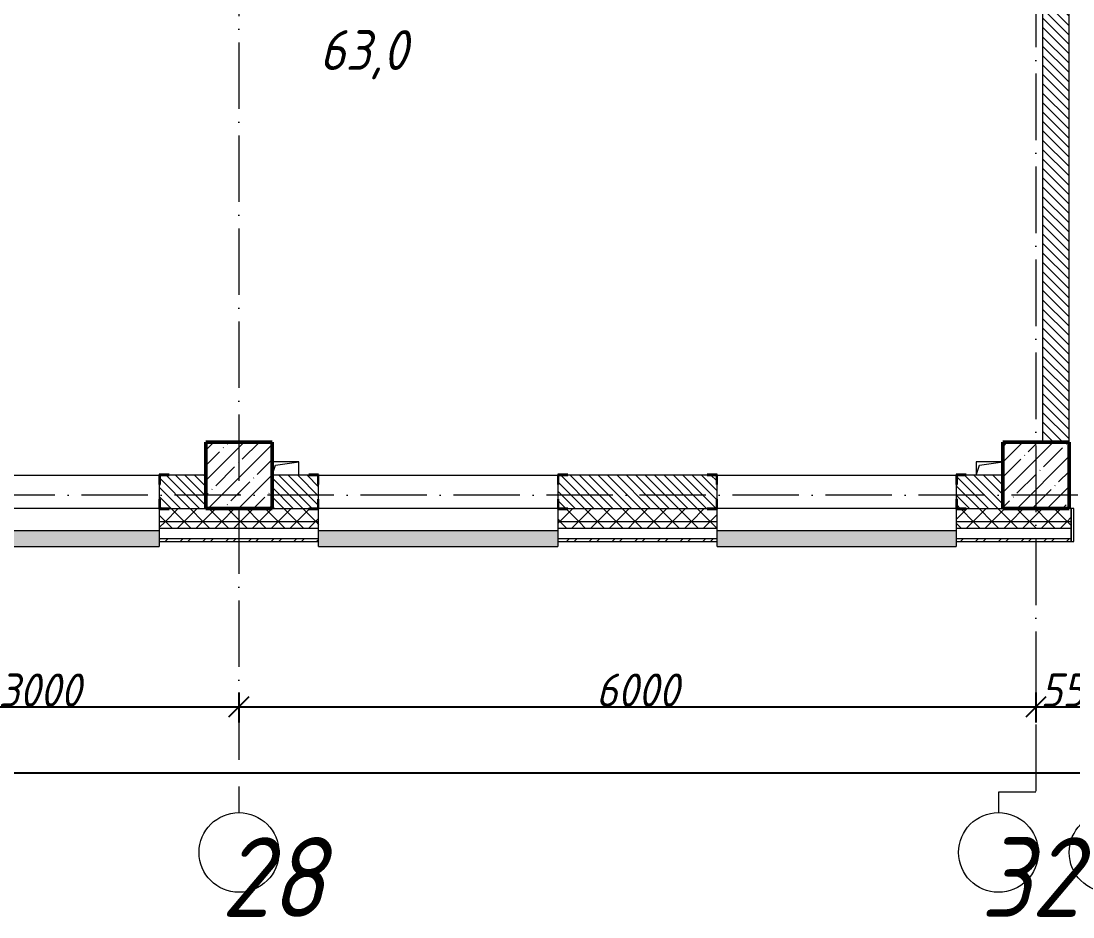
# Model space of a CAD drawing. Header units: millimetres. Extents: x -606178 to 312196, y -19338 to 632709.
# Drawn here: x -388521 to -380602, y 503900 to 510645 of the extents above; entities that cross this region are included whole.
import ezdxf

# ---------------------------------------------------------------- set-up
doc = ezdxf.new("R2010")
doc.units = ezdxf.units.MM
doc.linetypes.add('50_200_ШТРИХ_1Т_ш5_п1_п1_', pattern=[700, 500, -100, 0, -100])
for name, color, linetype, lineweight in [('A-____-____-DIMS', 7, 'Continuous', 9), ('A-GENM-____-MCUT', 7, 'Continuous', 25), ('A-GENM-____-OTLN', 7, 'Continuous', 9), ('A-GENM-____-OTLN-1', 7, 'Continuous', 25), ('A-GLAZ-____-OTLN', 7, 'Continuous', 9), ('A-WALL-____-MCUT', 7, 'Continuous', 13), ('A-WALL-____-MCUT-1', 7, 'Continuous', 9), ('A-WALL-____-OTLN', 7, 'Continuous', 9), ('A-WALL-____-PATT-1', 7, 'Continuous', 9), ('A-WALL-FNSH-MCUT-1', 7, 'Continuous', 9), ('S-COLS-____-MCUT', 7, 'Continuous', 50), ('S-COLS-____-OTLN', 7, 'Continuous', 9), ('S-GRID-____-IDEN', 7, 'Continuous', 9), ('S-GRID-____-OTLN', 7, 'Continuous', 9), ('S-GRID-____-OTLN-1', 7, '50_200_ШТРИХ_1Т_ш5_п1_п1_', 9)]:
    doc.layers.add(name, color=color, linetype=linetype, lineweight=lineweight)
doc.layers.add('A-AREA-IDEN-1', color=7, linetype='Continuous', lineweight=9, true_color=0x000000)
doc.layers.add('A-GLAZ-____-OTLN-1', color=7, linetype='Continuous', lineweight=9, true_color=0xc0c0c0)
doc.styles.add('ISOCPEUR_I', font='isocpeui.ttf', dxfattribs={"width": 0.9, "height": 2.5})
doc.styles.add('ISOCPEUR_I_9', font='isocpeui.ttf', dxfattribs={"width": 0.9, "height": 250})
doc.dimstyles.new('ISO-2_5_0_9К_БОЛЬШОЙ_ОСИ', dxfattribs={"dimscale": 304.8, "dimtxt": 248.995294, "dimasz": 0.492126, "dimexe": 0.393701, "dimexo": 0, "dimgap": 0, "dimtad": 1, "dimdec": 0, "dimzin": 0, "dimdsep": 46, "dimtxsty": 'ISOCPEUR_I_9', "dimblk1": 'OBLIQUE', "dimblk2": 'OBLIQUE', "dimsah": 1, "dimcen": 0.09, "dimdle": 0.393701, "dimazin": 0, "dimtfac": 1, "dimtdec": 4, "dimtix": 1, "dimtmove": 0, "dimatfit": 3, "dimfxl": 1, "dimtvp": 1, "dimtolj": 1, "dimtzin": 0, "dimarcsym": 2})
pattern_1 = [(135, (-425830.77, 451794.26), (-35.35534, -35.35534), [])]
pattern_2 = [(45, (-425830.77, 451794.26), (-70.71068, 70.71068), []), (135, (-425830.77, 451794.26), (-70.71068, -70.71068), [])]

# ---------------------------------------------------------------- blocks, each defined once
blk = doc.blocks.new('BSC_Колонна _Прямоугольная - 500х500-V20-АР1_План отверстий 1 этажа в осях 1-64_Ю-ЯЯ')
at = {"layer": 'S-COLS-____-OTLN'}
h = blk.add_hatch(dxfattribs=at)
h.set_pattern_fill('FP_26', color=256, style=0, pattern_type=2)
h.set_pattern_definition([(45, (-44950, -55431.04), (-114.04925, 114.04925), []), (45, (-44835.95, -55431.04), (-114.04925, 114.04925), [201.613, -40.323, 3.353, -36.97])])
h.paths.add_polyline_path([(-250, -250), (250, -250), (250, 250), (-250, 250), (-250, 178.3)], flags=0)
at = {"layer": 'S-COLS-____-MCUT'}
for p, q in [((250, 250), (-250, 250)), ((-250, 250), (-250, -250)), ((250, -250), (250, 250)), ((-250, -250), (250, -250))]:
    blk.add_line(p, q, dxfattribs=at)
blk = doc.blocks.new('BSC_Колонна _Прямоугольная - 500х500-V48-АР1_План отверстий 1 этажа в осях 1-64_Ю-ЯЯ')
at = {"layer": 'S-COLS-____-OTLN'}
h = blk.add_hatch(dxfattribs=at)
h.set_pattern_fill('FP_55', color=256, style=0, pattern_type=2)
h.set_pattern_definition([(45, (-38950, -55431.04), (-114.04925, 114.04925), []), (45, (-38835.95, -55431.04), (-114.04925, 114.04925), [201.613, -40.323, 3.353, -36.97])])
h.paths.add_polyline_path([(-250, -250), (250, -250), (250, 250), (-250, 250)], flags=0)
at = {"layer": 'S-COLS-____-MCUT'}
for p, q in [((250, 250), (-250, 250)), ((-250, 250), (-250, -250)), ((250, -250), (250, 250)), ((-250, -250), (250, -250))]:
    blk.add_line(p, q, dxfattribs=at)
blk = doc.blocks.new('Фахверк_СКБ_Уголок - 250_2700-27497298-АР1_План отверстий 1 этажа в осях 1-64_Ю-ЯЯ')
at = {"layer": 'A-GENM-____-MCUT'}
for p, q in [((200, 181), (125, 181)), ((125, 181), (125, 106)), ((131, 106), (131, 175)), ((131, 175), (200, 175)), ((200, 175), (200, 181)), ((125, 106), (131, 106)), ((131, -6), (125, -6)), ((125, -6), (125, -81)), ((131, -75), (131, -6)), ((200, -75), (131, -75)), ((200, -81), (200, -75)), ((125, -81), (200, -81))]:
    blk.add_line(p, q, dxfattribs=at)
blk = doc.blocks.new('AR_Отверстие прямоугольное _в плите_ - AR_Отверстие прямоугольное _в плите_-V206-АР1_План отверстий 1 этажа в осях 1-64_Ю-ЯЯ')
at = {"layer": 'A-GENM-____-OTLN'}
for p, q in [((100, 50), (-100, 50)), ((-100, -50), (-75, 25)), ((-75, 25), (100, 50)), ((100, -50), (100, 50))]:
    blk.add_line(p, q, dxfattribs=at)
blk = doc.blocks.new('AR_Отверстие прямоугольное _в плите_ - AR_Отверстие прямоугольное _в плите_-V228-АР1_План отверстий 1 этажа в осях 1-64_Ю-ЯЯ')
at = {"layer": 'A-GENM-____-OTLN'}
for p, q in [((100, 50), (-100, 50)), ((-100, 50), (-100, -50)), ((-100, -50), (-75, 25)), ((-75, 25), (100, 50))]:
    blk.add_line(p, q, dxfattribs=at)
blk = doc.blocks.new('Отлив_СКБ - Отлив витража_120_НВФ-31885687-АР1_План отверстий 1 этажа в осях 1-64_Ю-ЯЯ')
at = {"layer": 'A-GLAZ-____-OTLN-1'}
for points in [[(0, -2), (1800, -2), (1800, 0), (0, 0)], [(877.1, -120), (1800, -120), (1800, -2), (0, -2), (0, -120)]]:
    blk.add_hatch(color=256, dxfattribs=at).paths.add_polyline_path(points, flags=0)
at = {"layer": 'A-GLAZ-____-OTLN'}
for p, q in [((0, 0), (1800, 0)), ((1800, -2), (0, -2)), ((0, -120), (0, -83)), ((0, -120), (1800, -120)), ((1800, -83), (1800, -120))]:
    blk.add_line(p, q, dxfattribs=at)
blk = doc.blocks.new('Стены 3 - Стены 4-31194751-АР1_План отверстий 1 этажа в осях 1-64_Ю-ЯЯ')
at = {"layer": 'A-WALL-____-MCUT'}
for p, q in [((-1798.5, 41030.2), (-1798.5, 41010.2)), ((-1548.5, 41030.2), (-1798.5, 41030.2)), ((-1548.5, 41010.2), (-1548.5, 41030.2)), ((-1798.5, 41010.2), (-1548.5, 41010.2))]:
    blk.add_line(p, q, dxfattribs=at)
blk = doc.blocks.new('Ось сетки - Круг_Ø6_00__ISO-2_5_0_9K_-25732049-АР1_План отверстий 1 этажа в осях 1-64_Ю-ЯЯ')
at = {"layer": 'S-GRID-____-IDEN'}
blk.add_circle((0, 0), 3, dxfattribs=at)
blk = doc.blocks.new('_Oblique')
at = {"color": 0, "linetype": 'ByBlock', "lineweight": -2}
blk.add_line((-0.5, -0.5), (0.5, 0.5), dxfattribs=at)
blk = doc.blocks.new('*D4333')
at = {"layer": 'A-____-____-DIMS', "color": 0, "lineweight": -2, "transparency": 16777216}
for p, q in [((-389880.8, 505588.8), (-389880.8, 505362.7)), ((-386880.8, 505588.8), (-386880.8, 505362.7)), ((-390000.8, 505482.7), (-386760.8, 505482.7))]:
    blk.add_line(p, q, dxfattribs=at)
at = {"layer": 'Defpoints', "color": 0, "transparency": 16777216}
for p in [(-389880.8, 505588.8), (-386880.8, 505588.8), (-386880.8, 505482.7)]:
    blk.add_point(p, dxfattribs=at)
at = {"layer": 'A-____-____-DIMS', "color": 0, "lineweight": -2, "transparency": 16777216, "xscale": 150, "yscale": 150, "zscale": 150, "rotation": 180}
blk.add_blockref('_Oblique', (-389880.8, 505482.7), dxfattribs=at)
at = {"layer": 'A-____-____-DIMS', "color": 0, "lineweight": -2, "transparency": 16777216, "xscale": 150, "yscale": 150, "zscale": 150}
blk.add_blockref('_Oblique', (-386880.8, 505482.7), dxfattribs=at)
at = {"layer": 'A-____-____-DIMS', "color": 0, "transparency": 16777216, "insert": (-388380.8, 505607.7), "char_height": 250, "width": 758.478, "attachment_point": 5, "style": 'ISOCPEUR_I_9'}
blk.add_mtext('\\A1;3000', dxfattribs=at)
blk = doc.blocks.new('*D4334')
at = {"layer": 'A-____-____-DIMS', "color": 0, "lineweight": -2, "transparency": 16777216}
for p, q in [((-386880.8, 505588.8), (-386880.8, 505362.7)), ((-380880.8, 505588.8), (-380880.8, 505362.7)), ((-387000.8, 505482.7), (-380760.8, 505482.7))]:
    blk.add_line(p, q, dxfattribs=at)
at = {"layer": 'Defpoints', "color": 0, "transparency": 16777216}
for p in [(-386880.8, 505588.8), (-380880.8, 505588.8), (-380880.8, 505482.7)]:
    blk.add_point(p, dxfattribs=at)
at = {"layer": 'A-____-____-DIMS', "color": 0, "lineweight": -2, "transparency": 16777216, "xscale": 150, "yscale": 150, "zscale": 150, "rotation": 180}
blk.add_blockref('_Oblique', (-386880.8, 505482.7), dxfattribs=at)
at = {"layer": 'A-____-____-DIMS', "color": 0, "lineweight": -2, "transparency": 16777216, "xscale": 150, "yscale": 150, "zscale": 150}
blk.add_blockref('_Oblique', (-380880.8, 505482.7), dxfattribs=at)
at = {"layer": 'A-____-____-DIMS', "color": 0, "transparency": 16777216, "insert": (-383880.8, 505607.7), "char_height": 250, "width": 758.478, "attachment_point": 5, "style": 'ISOCPEUR_I_9'}
blk.add_mtext('\\A1;6000', dxfattribs=at)
blk = doc.blocks.new('*D4335')
at = {"layer": 'A-____-____-DIMS', "color": 0, "lineweight": -2, "transparency": 16777216}
for p, q in [((-380880.8, 505588.8), (-380880.8, 505362.7)), ((-380330.8, 505588.8), (-380330.8, 505362.7)), ((-381000.8, 505482.7), (-380210.8, 505482.7))]:
    blk.add_line(p, q, dxfattribs=at)
at = {"layer": 'Defpoints', "color": 0, "transparency": 16777216}
for p in [(-380880.8, 505588.8), (-380330.8, 505588.8), (-380330.8, 505482.7)]:
    blk.add_point(p, dxfattribs=at)
at = {"layer": 'A-____-____-DIMS', "color": 0, "lineweight": -2, "transparency": 16777216, "xscale": 150, "yscale": 150, "zscale": 150, "rotation": 180}
blk.add_blockref('_Oblique', (-380880.8, 505482.7), dxfattribs=at)
at = {"layer": 'A-____-____-DIMS', "color": 0, "lineweight": -2, "transparency": 16777216, "xscale": 150, "yscale": 150, "zscale": 150}
blk.add_blockref('_Oblique', (-380330.8, 505482.7), dxfattribs=at)
at = {"layer": 'A-____-____-DIMS', "color": 0, "transparency": 16777216, "insert": (-380605.8, 505607.7), "char_height": 250, "width": 568.858, "attachment_point": 5, "style": 'ISOCPEUR_I_9'}
blk.add_mtext('\\A1;550', dxfattribs=at)
blk = doc.blocks.new('*D4410')
at = {"layer": 'A-____-____-DIMS', "color": 0, "lineweight": -2, "transparency": 16777216}
for p, q in [((-428180.8, 505092), (-428180.8, 504865.9)), ((-354780.8, 505092), (-354780.8, 504865.9)), ((-428300.8, 504985.9), (-354660.8, 504985.9))]:
    blk.add_line(p, q, dxfattribs=at)
at = {"layer": 'Defpoints', "color": 0, "transparency": 16777216}
for p in [(-428180.8, 505092), (-354780.8, 505092), (-354780.8, 504985.9)]:
    blk.add_point(p, dxfattribs=at)
at = {"layer": 'A-____-____-DIMS', "color": 0, "lineweight": -2, "transparency": 16777216, "xscale": 150, "yscale": 150, "zscale": 150, "rotation": 180}
blk.add_blockref('_Oblique', (-428180.8, 504985.9), dxfattribs=at)
at = {"layer": 'A-____-____-DIMS', "color": 0, "lineweight": -2, "transparency": 16777216, "xscale": 150, "yscale": 150, "zscale": 150}
blk.add_blockref('_Oblique', (-354780.8, 504985.9), dxfattribs=at)
at = {"layer": 'A-____-____-DIMS', "color": 0, "transparency": 16777216, "insert": (-391480.8, 505112.5), "char_height": 250, "width": 971.082, "attachment_point": 5, "style": 'ISOCPEUR_I_9'}
blk.add_mtext('\\A1;73400', dxfattribs=at)

msp = doc.modelspace()

# ---------------------------------------------------------------- hatches: boundary and pattern name
at = {"layer": 'A-WALL-____-PATT-1'}
h = msp.add_hatch(dxfattribs=at)
h.set_pattern_fill('FP_6', color=256, style=0, pattern_type=2)
h.set_pattern_definition(pattern_1)
h.paths.add_polyline_path([(-380830.7712, 507475.3011), (-380630.7712, 507475.3011), (-380630.7712, 510975.3011), (-380699.7712, 510975.3011), (-380699.7712, 510981.3011), (-380630.7712, 510981.3011), (-380630.7712, 514475.3011), (-380830.7712, 514475.3011), (-380830.7712, 510981.3011), (-380761.7712, 510981.3011), (-380761.7712, 510975.3011), (-380830.7712, 510975.3011), (-380830.7712, 509018.1171)], flags=0)
h = msp.add_hatch(dxfattribs=at)
h.set_pattern_fill('FP_6', color=256, style=0, pattern_type=2)
h.set_pattern_definition(pattern_1)
h.paths.add_polyline_path([(-387130.7712, 506975.3011), (-387130.7712, 507225.3011), (-387474.7712, 507225.3011), (-387474.7712, 507156.3011), (-387480.7712, 507156.3011), (-387480.7712, 507044.3011), (-387474.7712, 507044.3011), (-387474.7712, 506975.3011), (-387405.7712, 506975.3011)], flags=0)
h.paths.add_polyline_path([(-389286.7712, 506975.3011), (-389286.7712, 507044.3011), (-389280.7712, 507044.3011), (-389280.7712, 507156.3011), (-389286.7712, 507156.3011), (-389286.7712, 507225.3011), (-389630.7712, 507225.3011), (-389630.7712, 506975.3011), (-389355.7712, 506975.3011)], flags=0)
h = msp.add_hatch(dxfattribs=at)
h.set_pattern_fill('FP_6', color=256, style=0, pattern_type=2)
h.set_pattern_definition(pattern_1)
h.paths.add_polyline_path([(-381474.7712, 506975.3011), (-381130.7712, 506975.3011), (-381130.7712, 507225.3011), (-381474.7712, 507225.3011), (-381474.7712, 507156.3011), (-381480.7712, 507156.3011), (-381480.7712, 507044.3011), (-381474.7712, 507044.3011)], flags=0)
h.paths.add_polyline_path([(-383426.1639, 506975.3011), (-383286.7712, 506975.3011), (-383286.7712, 507044.3011), (-383280.7712, 507044.3011), (-383280.7712, 507156.3011), (-383286.7712, 507156.3011), (-383286.7712, 507225.3011), (-384474.7712, 507225.3011), (-384474.7712, 507156.3011), (-384480.7712, 507156.3011), (-384480.7712, 507044.3011), (-384474.7712, 507044.3011), (-384474.7712, 506975.3011), (-384405.7712, 506975.3011)], flags=0)
h.paths.add_polyline_path([(-386355.7712, 506975.3011), (-386286.7712, 506975.3011), (-386286.7712, 507044.3011), (-386280.7712, 507044.3011), (-386280.7712, 507156.3011), (-386286.7712, 507156.3011), (-386286.7712, 507225.3011), (-386630.7712, 507225.3011), (-386630.7712, 506975.3011), (-386536.7712, 506975.3011)], flags=0)
h = msp.add_hatch(dxfattribs=at)
h.set_pattern_fill('FP_1', color=256, style=0, pattern_type=2)
h.set_pattern_definition(pattern_2)
h.paths.add_polyline_path([(-381405.7712, 506875.3011), (-380615.7712, 506875.3011), (-380615.7712, 506975.3011), (-381405.7712, 506975.3011), (-381405.7712, 506969.3011), (-381480.7712, 506969.3011), (-381480.7712, 506875.3011)], flags=0)
h.paths.add_polyline_path([(-383426.1639, 506875.3011), (-383280.7712, 506875.3011), (-383280.7712, 506969.3011), (-383355.7712, 506969.3011), (-383355.7712, 506975.3011), (-384405.7712, 506975.3011), (-384405.7712, 506969.3011), (-384480.7712, 506969.3011), (-384480.7712, 506875.3011)], flags=0)
h.paths.add_polyline_path([(-386280.7712, 506875.3011), (-386280.7712, 506969.3011), (-386355.7712, 506969.3011), (-386355.7712, 506975.3011), (-387405.7712, 506975.3011), (-387405.7712, 506969.3011), (-387480.7712, 506969.3011), (-387480.7712, 506875.3011), (-386961.1652, 506875.3011)], flags=0)
h.paths.add_polyline_path([(-390130.7712, 506875.3011), (-389280.7712, 506875.3011), (-389280.7712, 506969.3011), (-389355.7712, 506969.3011), (-389355.7712, 506975.3011), (-390405.7712, 506975.3011), (-390405.7712, 506969.3011), (-390480.7712, 506969.3011), (-390480.7712, 506875.3011), (-390405.7712, 506875.3011)], flags=0)
h.paths.add_polyline_path([(-392280.7712, 506875.3011), (-392280.7712, 506969.3011), (-392355.7712, 506969.3011), (-392355.7712, 506975.3011), (-393405.7712, 506975.3011), (-393405.7712, 506969.3011), (-393480.7712, 506969.3011), (-393480.7712, 506875.3011), (-392286.7712, 506875.3011)], flags=0)
h.paths.add_polyline_path([(-395280.7712, 506875.3011), (-395280.7712, 506969.3011), (-395355.7712, 506969.3011), (-395355.7712, 506975.3011), (-396405.7712, 506975.3011), (-396405.7712, 506969.3011), (-396480.7712, 506969.3011), (-396480.7712, 506875.3011), (-395798.6686, 506875.3011)], flags=0)
h.paths.add_polyline_path([(-399333.6699, 506875.3011), (-398280.7712, 506875.3011), (-398280.7712, 506969.3011), (-398355.7712, 506969.3011), (-398355.7712, 506975.3011), (-399405.7712, 506975.3011), (-399405.7712, 506969.3011), (-399480.7712, 506969.3011), (-399480.7712, 506875.3011)], flags=0)
h.paths.add_polyline_path([(-401280.7712, 506875.3011), (-401280.7712, 506969.3011), (-401355.7712, 506969.3011), (-401355.7712, 506975.3011), (-402405.7712, 506975.3011), (-402405.7712, 506969.3011), (-402480.7712, 506969.3011), (-402480.7712, 506875.3011), (-401984.9209, 506875.3011)], flags=0)
h.paths.add_polyline_path([(-405480.7712, 506875.3011), (-404280.7712, 506875.3011), (-404280.7712, 506969.3011), (-404355.7712, 506969.3011), (-404355.7712, 506975.3011), (-405405.7712, 506975.3011), (-405405.7712, 506969.3011), (-405480.7712, 506969.3011)], flags=0)
h.paths.add_polyline_path([(-407630.7712, 506875.3011), (-407280.7712, 506875.3011), (-407280.7712, 506969.3011), (-407355.7712, 506969.3011), (-407355.7712, 506975.3011), (-408405.7712, 506975.3011), (-408405.7712, 506969.3011), (-408480.7712, 506969.3011), (-408480.7712, 506875.3011), (-408130.7712, 506875.3011)], flags=0)
h.paths.add_polyline_path([(-409938.6739, 506875.3011), (-409480.7712, 506875.3011), (-409480.7712, 506969.3011), (-409555.7712, 506969.3011), (-409555.7712, 506975.3011), (-416180.7712, 506975.3011), (-416180.7712, 506875.3011), (-411706.1746, 506875.3011)], flags=0)
h.paths.add_polyline_path([(-417580.7712, 506875.3011), (-417580.7712, 506975.3011), (-418180.7712, 506975.3011), (-418180.7712, 506875.3011)], flags=0)
h.paths.add_polyline_path([(-420280.7712, 506875.3011), (-420280.7712, 506975.3011), (-428280.7712, 506975.3011), (-428280.7712, 506875.3011), (-422311.1786, 506875.3011)], flags=0)
h = msp.add_hatch(dxfattribs=at)
h.set_pattern_fill('FP_1', color=256, style=0, pattern_type=2)
h.set_pattern_definition(pattern_2)
h.paths.add_polyline_path([(-380615.7712, 506825.3011), (-380615.7712, 506875.3011), (-381480.7712, 506875.3011), (-381480.7712, 506825.3011), (-380774.9129, 506825.3011)], flags=0)
h.paths.add_polyline_path([(-383426.1639, 506825.3011), (-383280.7712, 506825.3011), (-383280.7712, 506875.3011), (-384480.7712, 506875.3011), (-384480.7712, 506825.3011)], flags=0)
h.paths.add_polyline_path([(-386280.7712, 506825.3011), (-386280.7712, 506875.3011), (-387480.7712, 506875.3011), (-387480.7712, 506825.3011), (-386961.1652, 506825.3011)], flags=0)
h.paths.add_polyline_path([(-389280.7712, 506825.3011), (-389280.7712, 506875.3011), (-390480.7712, 506875.3011), (-390480.7712, 506825.3011), (-389612.4162, 506825.3011)], flags=0)
h.paths.add_polyline_path([(-392280.7712, 506825.3011), (-392280.7712, 506875.3011), (-393480.7712, 506875.3011), (-393480.7712, 506825.3011), (-393147.4176, 506825.3011)], flags=0)
h.paths.add_polyline_path([(-398449.9196, 506825.3011), (-398280.7712, 506825.3011), (-398280.7712, 506875.3011), (-399480.7712, 506875.3011), (-399480.7712, 506825.3011), (-398891.7947, 506825.3011)], flags=0)
h.paths.add_polyline_path([(-396480.7712, 506825.3011), (-395280.7712, 506825.3011), (-395280.7712, 506875.3011), (-396480.7712, 506875.3011)], flags=0)
h.paths.add_polyline_path([(-402480.7712, 506825.3011), (-401280.7712, 506825.3011), (-401280.7712, 506875.3011), (-402480.7712, 506875.3011)], flags=0)
h.paths.add_polyline_path([(-405480.7712, 506825.3011), (-404280.7712, 506825.3011), (-404280.7712, 506875.3011), (-405480.7712, 506875.3011)], flags=0)
h.paths.add_polyline_path([(-408480.7712, 506825.3011), (-407280.7712, 506825.3011), (-407280.7712, 506875.3011), (-408480.7712, 506875.3011)], flags=0)
h.paths.add_polyline_path([(-409938.6739, 506825.3011), (-409480.7712, 506825.3011), (-409480.7712, 506875.3011), (-416180.7712, 506875.3011), (-416180.7712, 506825.3011), (-411706.1746, 506825.3011)], flags=0)
h.paths.add_polyline_path([(-417580.7712, 506825.3011), (-417580.7712, 506875.3011), (-418180.7712, 506875.3011), (-418180.7712, 506825.3011)], flags=0)
h.paths.add_polyline_path([(-420280.7712, 506825.3011), (-420280.7712, 506875.3011), (-428380.7712, 506875.3011), (-428380.7712, 506825.3011), (-422311.1786, 506825.3011)], flags=0)
h = msp.add_hatch(dxfattribs=at)
h.set_pattern_fill('FP_3', color=256, style=0, pattern_type=2)
h.set_pattern_definition([(45, (-425830.77, 451794.26), (-85.53659, 85.53659), []), (45, (-425773.75, 451794.26), (-85.53659, 85.53659), [])])
h.paths.add_polyline_path([(-380774.9129, 506725.3011), (-380615.7712, 506725.3011), (-380615.7712, 506745.3011), (-381480.7712, 506745.3011), (-381480.7712, 506725.3011)], flags=0)
h.paths.add_polyline_path([(-383426.1639, 506725.3011), (-383280.7712, 506725.3011), (-383280.7712, 506745.3011), (-384480.7712, 506745.3011), (-384480.7712, 506725.3011)], flags=0)
h.paths.add_polyline_path([(-386961.1652, 506725.3011), (-386280.7712, 506725.3011), (-386280.7712, 506745.3011), (-387480.7712, 506745.3011), (-387480.7712, 506725.3011)], flags=0)
h.paths.add_polyline_path([(-389612.4162, 506725.3011), (-389280.7712, 506725.3011), (-389280.7712, 506745.3011), (-390480.7712, 506745.3011), (-390480.7712, 506725.3011), (-390054.2914, 506725.3011)], flags=0)
h.paths.add_polyline_path([(-392280.7712, 506725.3011), (-392280.7712, 506745.3011), (-393480.7712, 506745.3011), (-393480.7712, 506725.3011), (-393147.4176, 506725.3011)], flags=0)
h.paths.add_polyline_path([(-395798.6686, 506725.3011), (-395280.7712, 506725.3011), (-395280.7712, 506745.3011), (-396480.7712, 506745.3011), (-396480.7712, 506725.3011)], flags=0)
h.paths.add_polyline_path([(-398449.9196, 506725.3011), (-398280.7712, 506725.3011), (-398280.7712, 506745.3011), (-399480.7712, 506745.3011), (-399480.7712, 506725.3011), (-398891.7947, 506725.3011)], flags=0)
h.paths.add_polyline_path([(-402480.7712, 506725.3011), (-401280.7712, 506725.3011), (-401280.7712, 506745.3011), (-402480.7712, 506745.3011)], flags=0)
h.paths.add_polyline_path([(-404636.1719, 506725.3011), (-404280.7712, 506725.3011), (-404280.7712, 506745.3011), (-405480.7712, 506745.3011), (-405480.7712, 506725.3011)], flags=0)
h.paths.add_polyline_path([(-407280.7712, 506725.3011), (-407280.7712, 506745.3011), (-408480.7712, 506745.3011), (-408480.7712, 506725.3011), (-407287.4229, 506725.3011)], flags=0)
h.paths.add_polyline_path([(-409938.6739, 506725.3011), (-409480.7712, 506725.3011), (-409480.7712, 506745.3011), (-416180.7712, 506745.3011), (-416180.7712, 506725.3011), (-411706.1746, 506725.3011)], flags=0)
h.paths.add_polyline_path([(-418180.7712, 506725.3011), (-417580.7712, 506725.3011), (-417580.7712, 506745.3011), (-418180.7712, 506745.3011)], flags=0)
h.paths.add_polyline_path([(-420280.7712, 506725.3011), (-420280.7712, 506745.3011), (-428510.7712, 506745.3011), (-428510.7712, 506725.3011), (-422311.1786, 506725.3011)], flags=0)

# ---------------------------------------------------------------- linework, layer by layer
at = {"layer": 'A-WALL-____-MCUT'}
for p, q in [((-380830.7712, 510975.3011), (-380830.7712, 507475.3011)), ((-380630.7712, 507475.3011), (-380630.7712, 510975.3011)), ((-387130.7712, 507225.3011), (-387405.7712, 507225.3011)), ((-386355.7712, 507225.3011), (-386630.7712, 507225.3011)), ((-383355.7712, 507225.3011), (-384405.7712, 507225.3011)), ((-381130.7712, 507225.3011), (-381405.7712, 507225.3011)), ((-387480.7712, 507156.3011), (-387480.7712, 507044.3011)), ((-386280.7712, 507044.3011), (-386280.7712, 507156.3011)), ((-384480.7712, 507156.3011), (-384480.7712, 507044.3011)), ((-383280.7712, 507044.3011), (-383280.7712, 507156.3011)), ((-381480.7712, 507156.3011), (-381480.7712, 507044.3011)), ((-380615.7712, 506975.3011), (-380630.7712, 506975.3011)), ((-380615.7712, 506745.3011), (-380615.7712, 506975.3011)), ((-387480.7712, 506969.3011), (-387480.7712, 506745.3011)), ((-386280.7712, 506745.3011), (-386280.7712, 506969.3011)), ((-384480.7712, 506969.3011), (-384480.7712, 506745.3011)), ((-383280.7712, 506745.3011), (-383280.7712, 506969.3011)), ((-381480.7712, 506969.3011), (-381480.7712, 506745.3011)), ((-386280.7712, 506745.3011), (-387480.7712, 506745.3011)), ((-383280.7712, 506745.3011), (-384480.7712, 506745.3011)), ((-380615.7712, 506745.3011), (-381480.7712, 506745.3011))]:
    msp.add_line(p, q, dxfattribs=at)
at = {"layer": 'A-WALL-____-MCUT-1'}
for p, q in [((-387405.7712, 506975.3011), (-387130.7712, 506975.3011)), ((-386630.7712, 506975.3011), (-386355.7712, 506975.3011)), ((-384405.7712, 506975.3011), (-383355.7712, 506975.3011)), ((-381405.7712, 506975.3011), (-381130.7712, 506975.3011)), ((-386280.7712, 506875.3011), (-387480.7712, 506875.3011)), ((-386280.7712, 506825.3011), (-387480.7712, 506825.3011)), ((-383280.7712, 506875.3011), (-384480.7712, 506875.3011)), ((-383280.7712, 506825.3011), (-384480.7712, 506825.3011)), ((-380615.7712, 506875.3011), (-381480.7712, 506875.3011)), ((-380615.7712, 506825.3011), (-381480.7712, 506825.3011))]:
    msp.add_line(p, q, dxfattribs=at)
at = {"layer": 'A-WALL-____-OTLN'}
for p, q in [((-389280.7712, 507225.3011), (-387480.7712, 507225.3011)), ((-386280.7712, 507225.3011), (-384480.7712, 507225.3011)), ((-383280.7712, 507225.3011), (-381480.7712, 507225.3011)), ((-387480.7712, 506975.3011), (-389280.7712, 506975.3011)), ((-384480.7712, 506975.3011), (-386280.7712, 506975.3011)), ((-381480.7712, 506975.3011), (-383280.7712, 506975.3011))]:
    msp.add_line(p, q, dxfattribs=at)
at = {"layer": 'A-WALL-FNSH-MCUT-1'}
for p, q in [((-387480.7712, 506745.3011), (-387480.7712, 506725.3011)), ((-386280.7712, 506725.3011), (-386280.7712, 506745.3011)), ((-384480.7712, 506745.3011), (-384480.7712, 506725.3011)), ((-383280.7712, 506725.3011), (-383280.7712, 506745.3011)), ((-381480.7712, 506745.3011), (-381480.7712, 506725.3011)), ((-380615.7712, 506725.3011), (-380615.7712, 506745.3011)), ((-387480.7712, 506725.3011), (-386280.7712, 506725.3011)), ((-384480.7712, 506725.3011), (-383280.7712, 506725.3011)), ((-381480.7712, 506725.3011), (-380615.7712, 506725.3011))]:
    msp.add_line(p, q, dxfattribs=at)
at = {"layer": 'S-GRID-____-OTLN'}
for p, q in [((-381163.7416, 504840.1184), (-381163.7416, 504685.847)), ((-380880.7712, 504840.1184), (-381163.7416, 504840.1184))]:
    msp.add_line(p, q, dxfattribs=at)
at = {"layer": 'S-GRID-____-OTLN-1'}
for p, q in [((-386880.7712, 542687.1106), (-386880.7712, 504685.847)), ((-380880.7712, 542453.3551), (-380880.7712, 504840.1184)), ((-321756.3646, 507075.3011), (-430499.5414, 507075.3011))]:
    msp.add_line(p, q, dxfattribs=at)

# ---------------------------------------------------------------- block references
at = {"layer": 'A-GENM-____-OTLN'}
for name, p in [('AR_Отверстие прямоугольное _в плите_ - AR_Отверстие прямоугольное _в плите_-V206-АР1_План отверстий 1 этажа в осях 1-64_Ю-ЯЯ', (-386530.7712, 507275.3011)), ('AR_Отверстие прямоугольное _в плите_ - AR_Отверстие прямоугольное _в плите_-V228-АР1_План отверстий 1 этажа в осях 1-64_Ю-ЯЯ', (-381230.7712, 507275.3011))]:
    msp.add_blockref(name, p, dxfattribs=at)
at = {"layer": 'A-GENM-____-OTLN-1'}
for p in [(-387605.7712, 507050.3011), (-384605.7712, 507050.3011), (-381605.7712, 507050.3011)]:
    msp.add_blockref('Фахверк_СКБ_Уголок - 250_2700-27497298-АР1_План отверстий 1 этажа в осях 1-64_Ю-ЯЯ', p, dxfattribs=at)
at = {"layer": 'A-GENM-____-OTLN-1', "rotation": 180}
for p in [(-386155.7712, 507150.3011), (-383155.7712, 507150.3011)]:
    msp.add_blockref('Фахверк_СКБ_Уголок - 250_2700-27497298-АР1_План отверстий 1 этажа в осях 1-64_Ю-ЯЯ', p, dxfattribs=at)
at = {"layer": 'A-GLAZ-____-OTLN'}
for p in [(-389280.7712, 506808.3011), (-386280.7712, 506808.3011), (-383280.7712, 506808.3011)]:
    msp.add_blockref('Отлив_СКБ - Отлив витража_120_НВФ-31885687-АР1_План отверстий 1 этажа в осях 1-64_Ю-ЯЯ', p, dxfattribs=at)
at = {"layer": 'A-WALL-____-OTLN', "rotation": 89.9999999999999}
msp.add_blockref('Стены 3 - Стены 4-31194751-АР1_План отверстий 1 этажа в осях 1-64_Ю-ЯЯ', (-339585.5292, 508523.8129), dxfattribs=at)
at = {"layer": 'S-COLS-____-OTLN'}
for name, p in [('BSC_Колонна _Прямоугольная - 500х500-V48-АР1_План отверстий 1 этажа в осях 1-64_Ю-ЯЯ', (-386880.7712, 507225.3011)), ('BSC_Колонна _Прямоугольная - 500х500-V20-АР1_План отверстий 1 этажа в осях 1-64_Ю-ЯЯ', (-380880.7712, 507225.3011))]:
    msp.add_blockref(name, p, dxfattribs=at)
at = {"layer": 'S-GRID-____-IDEN', "xscale": 99.99999999999993, "yscale": 99.99999999999993, "zscale": 99.99999999999993, "rotation": 180}
for p in [(-386880.7712, 504385.847), (-381163.7416, 504385.847), (-380330.7712, 504385.847)]:
    msp.add_blockref('Ось сетки - Круг_Ø6_00__ISO-2_5_0_9K_-25732049-АР1_План отверстий 1 этажа в осях 1-64_Ю-ЯЯ', p, dxfattribs=at)

# ---------------------------------------------------------------- texts
at = {"layer": 'A-AREA-IDEN-1', "insert": (-385942.7484, 510206.4607), "char_height": 300, "width": 754, "attachment_point": 8, "line_spacing_factor": 1.139951, "style": 'ISOCPEUR_I'}
msp.add_mtext('\\pxqc,t8.46667,16.93333,25.4,33.86667,42.33333,50.8,59.26667,67.73333,76.2,84.66667,93.13333,101.6,110.06667,118.53333,127,135.46667,143.93333,152.4,160.86667,169.33333,177.8,186.26667,194.73333,203.2,211.66667,220.13333,228.6,237.06667,245.53333,254,262.46667,270.93333;{63,0}', dxfattribs=at)
at = {"layer": 'S-GRID-____-IDEN', "char_height": 600, "width": 404.0505, "attachment_point": 1, "style": 'ISOCPEUR_I_9'}
for s, insert in [('28', (-387015.1429, 504499.7806)), ('32', (-381298.1133, 504499.7806))]:
    msp.add_mtext(s, dxfattribs=dict(at, insert=insert))

# ---------------------------------------------------------------- dimensions: what is measured, and where the dimension line sits
at = {"layer": 'A-____-____-DIMS'}
for base, p1, p2, override, picture, middle in [((-386880.7712, 505482.7262), (-389880.7712, 505588.7923), (-386880.7712, 505588.7923), {"dimpost": '<>', "dimfxl": 3000}, '*D4333', (-388380.7712, 505607.7262)), ((-380880.7712, 505482.7262), (-386880.7712, 505588.7923), (-380880.7712, 505588.7923), {"dimpost": '<>', "dimfxl": 6000}, '*D4334', (-383880.7712, 505607.7262)), ((-380330.7712, 505482.7262), (-380880.7712, 505588.7923), (-380330.7712, 505588.7923), {"dimpost": '<>', "dimfxl": 550}, '*D4335', (-380605.7712, 505607.7262)), ((-354780.7712, 504985.926), (-428180.7712, 505091.992), (-354780.7712, 505091.992), {"dimpost": '<>', "dimfxl": 73400}, '*D4410', (-391480.7712, 505112.5358))]:
    dim = msp.add_linear_dim(base=base, p1=p1, p2=p2, dimstyle='ISO-2_5_0_9К_БОЛЬШОЙ_ОСИ', override=override, dxfattribs=at)
    dim.commit()
    dim.dimension.update_dxf_attribs({"geometry": picture, "text_midpoint": middle})

doc.saveas('drawing.dxf')
